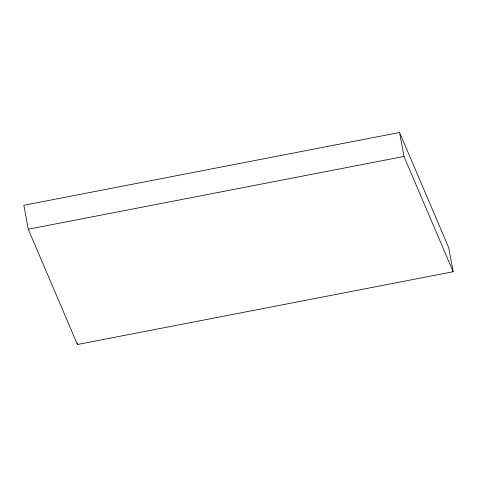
<?xml version="1.0" encoding="UTF-8"?>
<svg xmlns="http://www.w3.org/2000/svg" width="477" height="477" viewBox="0 0 477 477"><rect width="100%" height="100%" fill="white"/><g stroke="black" fill="none" stroke-linecap="round" stroke-linejoin="round"><path stroke-width="0.72" d="M399.571 132.487L23.85 205.271L28.262 229.234L77.429 344.513L453.15 271.729L448.738 247.766L399.571 132.487L403.983 156.456L453.15 271.729M28.262 229.234L403.983 156.456M77.161 343.058L77.429 344.513"/></g></svg>
